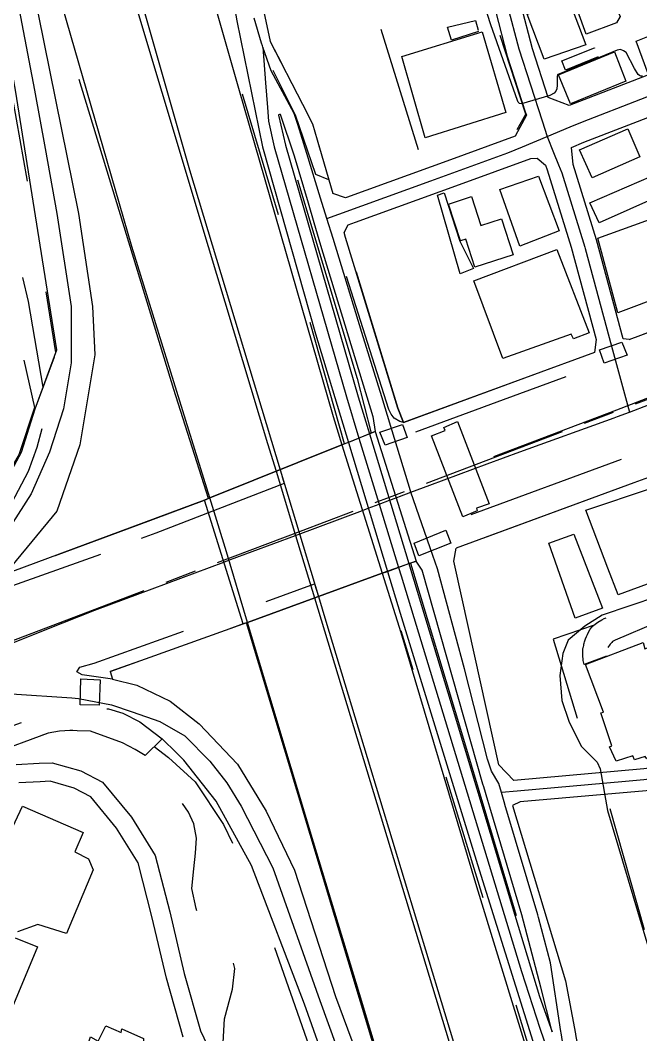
# Model space of a CAD drawing. Header units: millimetres. Extents: x 198785 to 203305, y 542885 to 545889.
# Drawn here: x 201362.6 to 201504, y 545447.5 to 545678.5 of the extents above; entities that cross this region are included whole.
import ezdxf

# ---------------------------------------------------------------- set-up
doc = ezdxf.new("R2010")
doc.units = ezdxf.units.MM
for name, pattern in [('FENCE_25K', [54.3, 28.7, -9.2, -16.4]), ('HIDDEN_BULD_25K', [28.8, 18.4, -10.4]), ('HIDDEN_EMD_25K', [50.97, 33.12, -5.36, 7.13, -5.36]), ('HIDDEN_IN_25K', [56.5, 36.5, -20]), ('HIDDEN_SORO_25K', [40.1, 25.4, -14.7])]:
    doc.linetypes.add(name, pattern=pattern)
for name, color, linetype in [('A0013111', 253, 'Continuous'), ('A0013114', 253, 'Continuous'), ('A0013117', 253, 'Continuous'), ('A0013118', 253, 'Continuous'), ('A0023119', 253, 'Continuous'), ('A0023211', 253, 'Continuous'), ('A0023214', 253, 'Continuous'), ('A0023217', 253, 'Continuous'), ('A0033324', 253, 'Continuous'), ('A0043325', 253, 'Continuous'), ('A0073340', 253, 'Continuous'), ('B0014111', 253, 'Continuous'), ('B0014112', 253, 'Continuous'), ('B0014113', 253, 'Continuous'), ('B0014115', 253, 'Continuous'), ('B0014116', 253, 'Continuous'), ('B0024120', 253, 'Continuous'), ('C0523121', 253, 'Continuous'), ('F0017111', 253, 'Continuous'), ('F0047224', 253, 'Continuous'), ('G0018117', 253, 'Continuous')]:
    doc.layers.add(name, color=color, linetype=linetype)

msp = doc.modelspace()

# ---------------------------------------------------------------- linework, layer by layer
at = {"layer": 'A0013111'}
for points in [[(201298.73, 545535.2), (201341.16, 545552.3), (201339.69, 545556.18), (201350.72, 545561.04), (201353.55, 545563.2), (201362.85, 545580.19), (201365.96, 545590.01), (201370.93, 545603.45), (201361.45, 545662.63), (201349.33, 545729.87), (201342.09, 545777.01), (201336.67, 545819.25), (201332.49, 545863.67), (201331.49, 545885.31)], [(201367.95, 545885.31), (201368.23, 545875.44), (201371.19, 545845.24), (201373.22, 545830.41), (201380.34, 545786.57), (201387.96, 545750.82), (201390.08, 545741.78), (201400.02, 545706.18), (201412.32, 545663.06), (201433.85, 545588.25), (201435.88, 545581.81), (201445.08, 545552.56), (201449.33, 545539.05), (201466.55, 545481.2), (201490.18, 545404.42)], [(201383.09, 545530.18), (201383.58, 545528.44), (201389.16, 545527.1), (201396.75, 545523.41), (201403.32, 545518.29), (201412.09, 545509.1), (201418.63, 545498.39), (201425.03, 545484.95), (201434.43, 545456.13), (201447.32, 545421.37), (201457.08, 545396.13), (201457.93, 545396.39), (201457.93, 545396.74), (201439.86, 545456.78), (201429.41, 545491.3), (201414.37, 545541.39), (201409.55, 545557.46), (201405.75, 545569.75), (201388.02, 545627.01), (201368.46, 545694.58), (201360.52, 545725.47)], [(201360.68, 545709.06), (201365.35, 545686.37), (201375.86, 545634.49), (201379.05, 545613.37), (201379.53, 545602.32), (201376.16, 545581.83), (201370.93, 545566.69), (201360.61, 545554.21)], [(201445.93, 545401.93), (201427.32, 545454.42), (201415.23, 545486.02), (201407.19, 545500.64), (201399.88, 545510), (201398.18, 545511.7), (201394.88, 545514.83), (201391.04, 545511.04), (201388.77, 545512.43), (201385.88, 545513.91), (201378.57, 545516.61), (201375.51, 545516.69), (201374.57, 545516.75), (201373.84, 545516.75), (201372.76, 545516.69), (201371.49, 545516.61), (201368.94, 545516.14), (201355.72, 545511.31)]]:
    msp.add_lwpolyline(points, dxfattribs=at)
at = {"layer": 'A0013114'}
for points in [[(201377.5, 545885.31), (201378.66, 545873.94), (201386.1, 545822.96), (201388.58, 545806.41), (201389.9, 545797.63), (201392.33, 545781.43), (201404.7, 545719.11), (201411.9, 545678.42)], [(201396.2, 545799.13), (201397.29, 545790.42), (201399.99, 545774.65), (201403.52, 545756.85), (201410.3, 545721.46), (201415.73, 545699.99), (201415.2, 545693.51), (201418.3, 545679.38), (201419.55, 545673.69), (201426.88, 545659.43), (201429.2, 545654.93), (201430.73, 545649.48), (201433.79, 545639.05)], [(201421.82, 545657.13), (201425.01, 545647.68), (201428.15, 545636.95), (201429.46, 545632.49), (201430.98, 545627.31), (201442.95, 545588.28), (201443.43, 545584.83), (201442.15, 545584.32), (201437.34, 545582.39), (201435.88, 545581.81), (201405.75, 545569.75), (201404.53, 545569.26), (201360.82, 545552.94)], [(201501.32, 545605.8), (201553.3, 545625.13), (201592.06, 545639.86)], [(201493.43, 545602.89), (201449.92, 545586.93), (201448.64, 545590.19), (201436.72, 545629.04), (201436.39, 545630.18)], [(201596.81, 545608.51), (201564.23, 545596.12), (201510.22, 545576.04), (201508.26, 545575.31), (201502.37, 545573.15), (201461.89, 545558.3)], [(201383.09, 545530.18), (201413.38, 545541.03), (201414.37, 545541.39), (201445.08, 545552.56), (201446.23, 545552.98), (201451.14, 545554.76), (201452.76, 545555.35)]]:
    msp.add_lwpolyline(points, dxfattribs=at)
at = {"layer": 'A0013117'}
for points in [[(201396.2, 545799.13), (201396.85, 545800.13), (201397.39, 545800.29), (201401.2, 545801.23), (201435.24, 545811.93), (201437.31, 545810.61), (201443.72, 545783.36), (201445.34, 545776.88), (201446.69, 545771.47), (201448.59, 545764.98), (201454.13, 545740.93), (201460.42, 545721.01), (201461.74, 545715.59), (201463.52, 545708.27), (201463.58, 545708.03), (201470.84, 545680.69), (201473.52, 545670.37), (201477.66, 545657.67), (201477.95, 545656.9), (201475.35, 545652.11), (201460.6, 545646.73), (201436.93, 545638.2), (201436.72, 545638.12), (201433.79, 545639.05)], [(201533.49, 545720.12), (201532, 545724.21), (201527.74, 545736.01), (201527.63, 545736.31), (201549.99, 545744.61), (201554.12, 545742.94), (201564.35, 545715.25), (201571.78, 545694.5), (201571.23, 545691.41), (201569.22, 545690.61), (201532.13, 545676.28), (201487.63, 545659.11), (201482.91, 545660.93), (201479.28, 545672.05), (201476.65, 545682.21), (201469.4, 545709.5), (201469.47, 545712.04), (201472.08, 545715.45), (201497.81, 545724.57), (201499.05, 545725.06), (201499.09, 545724.96), (201504.38, 545711.08), (201508.47, 545698.28)], [(201501.32, 545605.8), (201499.97, 545605.96), (201493.88, 545628.54), (201488.58, 545645.69), (201488.17, 545649.52), (201491.02, 545650.77), (201535.37, 545667.88), (201572.5, 545682.23), (201575.36, 545683.37), (201576.16, 545683.24), (201576.36, 545682.74), (201587.45, 545653.67), (201591.35, 545644.27), (201592.06, 545639.86)], [(201411.9, 545678.42), (201417.74, 545649.69), (201429.87, 545607.11), (201437.34, 545582.39), (201446.23, 545552.98), (201449.11, 545543.45), (201466.8, 545486.2), (201486.06, 545424.68)], [(201421.82, 545657.13), (201421.44, 545657.01), (201421.45, 545656.95), (201423.01, 545650.11), (201439.59, 545592.74), (201442.15, 545584.32), (201451.14, 545554.76), (201451.29, 545554.26), (201461, 545522.16), (201475.31, 545474.68), (201480.88, 545456.19), (201483.8, 545448.09), (201481.23, 545458.28), (201476.9, 545474.78), (201469.57, 545499.33), (201469.12, 545500.83), (201468.2, 545503.91), (201468.01, 545504.55), (201454.14, 545553.3), (201452.76, 545555.35)], [(201436.39, 545630.18), (201437.28, 545631.94), (201438.98, 545632.56), (201462.64, 545641.09), (201478.94, 545647.03), (201480.34, 545647.09), (201482.28, 545645.5), (201482.67, 545644.47), (201488.11, 545626.88), (201493.8, 545605.81), (201493.43, 545602.89)], [(201596.81, 545608.51), (201601.71, 545607.62), (201603.83, 545586.68), (201605.27, 545577.18), (201606.1, 545572.7), (201600.39, 545567.13), (201589.5, 545560.64), (201586.74, 545558.99), (201577.39, 545553.08), (201572.09, 545549.73), (201564.47, 545546.33), (201556.64, 545538.18), (201554.19, 545532.51), (201553.7, 545530.1), (201530.19, 545513.31), (201526.79, 545510.89), (201524.75, 545510.46), (201523.67, 545510.33), (201504.71, 545508), (201475.06, 545505.39), (201471.6, 545508.96), (201463.28, 545546.78), (201461.4, 545555.31), (201461.89, 545558.3)], [(201510.64, 545459.37), (201523.13, 545467.56), (201525.85, 545468.76), (201540.24, 545475.16), (201541.68, 545476.35), (201542.81, 545478.05), (201543.09, 545479.07), (201543.35, 545482.09), (201543.09, 545484.96), (201542.59, 545487.37), (201542.1, 545488.49), (201541.14, 545489.58), (201531.08, 545500.76), (201526.75, 545505.56), (201505.23, 545503.03), (201476.52, 545500.5), (201474.75, 545499.71), (201486.86, 545459.7), (201489.08, 545447.66), (201489.12, 545447.49), (201492.79, 545427.59)]]:
    msp.add_lwpolyline(points, dxfattribs=at)
at = {"layer": 'A0013118'}
for points in [[(201361.66, 545508.98), (201366.91, 545509.28), (201369.85, 545509.4), (201376.39, 545507.54), (201381.31, 545504.99), (201387.9, 545496.98), (201393.35, 545488.3), (201396.64, 545475.42), (201399.93, 545461.43), (201403.66, 545448.38), (201408.09, 545438.9)], [(201399.72, 545446.9), (201395.87, 545460.37), (201392.57, 545474.42), (201389.45, 545486.63), (201384.5, 545494.53), (201378.62, 545501.66), (201374.83, 545503.63), (201369.35, 545505.19), (201367.12, 545505.09), (201362.25, 545504.81)], [(201361.42, 545469.53), (201366.53, 545467.49), (201356.78, 545444.35), (201360.02, 545443.02)]]:
    msp.add_lwpolyline(points, dxfattribs=at)
at = {"layer": 'A0023119', "linetype": 'HIDDEN_SORO_25K', "flags": 128}
for points in [[(201367.8, 545594.98), (201364.42, 545614.47), (201357.73, 545642.91), (201351.92, 545665.9), (201344.05, 545691.09), (201339.42, 545707.66), (201335.92, 545722.81), (201333.34, 545731.25), (201326, 545744.18), (201321.02, 545752.26), (201320.97, 545752.92), (201321.13, 545754.27), (201322.86, 545758.74), (201324.63, 545762.71), (201324.9, 545766.37), (201315.96, 545879.99), (201315.63, 545885.31)], [(201461.11, 545332.68), (201453.71, 545350.08), (201442.77, 545380.76), (201432.02, 545411.19), (201421.34, 545434.71), (201415.58, 545436.76), (201411.84, 545439.3), (201408.82, 545445.66), (201409.08, 545451.08), (201410.91, 545457.84), (201411.45, 545462.54), (201411.07, 545464.3), (201403.8, 545472.98), (201402.63, 545476.21), (201401.69, 545480.76), (201402.09, 545485.22), (201402.54, 545488.78), (201402.72, 545492.22), (201402.09, 545495.49), (201400.91, 545498.17), (201391.7, 545511.69)]]:
    msp.add_lwpolyline(points, dxfattribs=at)
at = {"layer": 'A0023211'}
for points in [[(201362.99, 545778.99), (201366.46, 545762.53), (201374.3, 545733.89), (201374.49, 545733.18), (201384.29, 545697.42), (201405.36, 545627.01), (201418.95, 545582.15), (201420.87, 545575.8), (201425.29, 545561.21), (201429.62, 545546.94), (201468.41, 545418.94), (201473.43, 545401.32), (201476.14, 545391.82), (201476.54, 545390.4), (201481.48, 545373.08)], [(201356.79, 545709.65), (201365.8, 545662.63), (201368.22, 545649.3), (201370.91, 545634.49), (201374.2, 545613.37), (201374.16, 545600.54), (201372.41, 545590.06), (201369.22, 545580.19), (201365.07, 545570.63), (201359.12, 545561.37)], [(201360.58, 545525.13), (201374.36, 545524.16), (201375.81, 545524.06), (201383.35, 545522.57), (201388.05, 545520.98), (201394.35, 545518.79), (201400.06, 545515.52), (201405.8, 545509.75), (201409.64, 545504.87), (201412.91, 545499.51), (201420.13, 545485.48), (201430.87, 545455.28), (201446.62, 545411.65), (201451.5, 545399.03), (201453.43, 545394.14), (201456.89, 545387.73), (201460.67, 545383.64), (201461.82, 545382.39), (201467.52, 545378.46), (201481.48, 545373.08)]]:
    msp.add_lwpolyline(points, dxfattribs=at)
at = {"layer": 'A0023214'}
for points in [[(201451.6, 545571.01), (201451.24, 545572.14), (201447, 545585.98), (201444.93, 545592.73), (201440.42, 545607.42), (201433.85, 545628.83), (201432.45, 545633.38), (201431.02, 545638.02), (201427.88, 545648.22), (201425.85, 545654.81), (201424.97, 545657.33), (201424.44, 545658.32), (201419.77, 545667.01), (201417.85, 545672.4), (201417.74, 545672.7), (201417.56, 545673.32), (201415.87, 545679.02)], [(201451.6, 545571.01), (201455.91, 545572.61), (201468.96, 545577.47), (201476.45, 545580.2), (201497.9, 545588), (201498.64, 545588.27), (201501.37, 545589.26), (201505.77, 545590.92)], [(201353.35, 545533.78), (201372.24, 545541.27), (201379.57, 545544.18), (201408.96, 545555.13), (201410.12, 545555.56), (201410.51, 545555.71), (201425.29, 545561.21), (201440.57, 545566.9), (201441.88, 545567.38), (201444.35, 545568.31), (201446.75, 545569.2), (201448.2, 545569.74), (201449.02, 545570.05), (201451.6, 545571.01)]]:
    msp.add_lwpolyline(points, dxfattribs=at)
at = {"layer": 'A0023217'}
for points in [[(201464.64, 545715.97), (201465.21, 545713.78), (201466.31, 545709.5), (201466.5, 545708.77), (201473.54, 545682.06), (201476.18, 545672.05), (201481.48, 545655.61), (201482.63, 545652.04)], [(201482.63, 545652.04), (201487.9, 545654.24), (201490.73, 545655.41), (201530.58, 545670.86), (201573.28, 545687.42), (201576.52, 545688.68)], [(201417.85, 545672.4), (201418.48, 545664.3), (201418.92, 545658.67), (201419.17, 545655.52), (201420.43, 545649.69), (201436.9, 545592.74), (201439.76, 545583.36), (201444.28, 545568.53), (201444.35, 545568.31), (201448.75, 545553.89), (201449.34, 545551.96), (201476.81, 545461.85), (201481, 545448.98), (201482.88, 545443.44), (201484.5, 545440.8), (201484.84, 545440.25), (201487.21, 545438.92)], [(201432.45, 545633.38), (201435.16, 545634.36), (201456.13, 545641.96), (201473.66, 545648.31), (201477.04, 545649.72), (201482.63, 545652.04)], [(201482.63, 545652.04), (201484.1, 545648.42), (201485.25, 545645.59), (201486, 545643.76), (201491.22, 545626.88), (201491.31, 545626.56), (201497.31, 545604.32), (201501.37, 545589.26)], [(201472.2, 545502.63), (201471.63, 545504.65), (201469.93, 545507.53), (201469.02, 545510.23), (201463.8, 545530.77), (201457.68, 545553.57), (201456.62, 545556.6), (201451.6, 545571.01)], [(201526.99, 545508.4), (201525.71, 545508.1), (201525.66, 545508.09), (201525.16, 545508.03), (201504.71, 545505.49), (201500.51, 545505.12), (201475.79, 545502.95), (201472.2, 545502.63)], [(201487.21, 545438.92), (201485.83, 545447.92), (201485.79, 545448.17), (201483.39, 545463.86), (201480.68, 545474.17), (201480.52, 545474.78), (201473.02, 545499.91), (201472.99, 545500.01), (201472.2, 545502.63)]]:
    msp.add_lwpolyline(points, dxfattribs=at)
at = {"layer": 'A0033324', "linetype": 'HIDDEN_IN_25K', "flags": 128}
for points in [[(201430.73, 545649.48), (201432.87, 545642.18), (201429.9, 545643.4), (201425.29, 545656.93), (201417.83, 545671.77), (201413.36, 545690.57), (201413.25, 545692.44), (201413.53, 545693.3), (201415.28, 545694.52), (201415.2, 545693.51), (201418.3, 545679.38), (201419.55, 545673.69), (201426.88, 545659.43), (201429.2, 545654.93), (201430.73, 545649.48)], [(201547.04, 545619.6), (201502.37, 545602.99), (201499.97, 545605.96), (201501.32, 545605.8), (201553.3, 545625.13), (201592.06, 545639.86), (201592.25, 545636.73), (201554.35, 545622.32), (201547.04, 545619.6)], [(201449.92, 545586.93), (201449.08, 545587.12), (201447.78, 545587.88), (201447.12, 545588.78), (201446.56, 545589.89), (201435.03, 545626.21), (201434.89, 545626.66), (201436.39, 545630.18), (201436.72, 545629.04), (201448.64, 545590.19), (201449.92, 545586.93)], [(201198.65, 545487.19), (201152.29, 545469.45), (201104.43, 545451.91), (201100.95, 545451.99), (201099.39, 545456.02), (201149.74, 545475.79), (201152.42, 545474.46), (201159.39, 545477.1), (201227.03, 545501.58), (201252.16, 545513.32), (201271.89, 545523.96), (201298.73, 545535.2), (201314.64, 545541.61), (201330.55, 545548.03), (201341.16, 545552.3), (201339.69, 545556.18), (201350.72, 545561.04), (201353.55, 545563.2), (201362.85, 545580.19), (201365.96, 545590.01), (201370.93, 545603.45), (201369.57, 545596.73), (201368.87, 545592.13), (201368.86, 545591.92), (201368.36, 545588.73), (201366.33, 545581.2), (201364.4, 545575.75), (201360.6, 545568.55), (201355.54, 545561.53), (201350.81, 545555.89), (201344.87, 545551.44), (201338.78, 545548.14), (201329.8, 545544.02), (201315.67, 545538.31), (201282.97, 545526.32), (201274.42, 545522.03), (201268.81, 545518.31), (201260.86, 545513.15), (201249.78, 545506.89), (201249.07, 545506.49), (201232.36, 545499.48), (201198.65, 545487.19)], [(201449.92, 545586.93), (201493.43, 545602.89), (201493.39, 545599.68), (201472.6, 545592.05), (201451.71, 545584.39), (201449.92, 545586.93)], [(201502.37, 545573.15), (201460.13, 545557.65), (201460.81, 545564.29), (201504.05, 545580.16), (201506.18, 545580.94), (201547.11, 545596.15), (201548.59, 545595.96), (201550.52, 545591.02), (201510.22, 545576.04), (201508.26, 545575.31), (201502.37, 545573.15)], [(201380.87, 545556.88), (201358.48, 545548.86), (201350.92, 545546.04), (201350.75, 545546.29), (201360.61, 545554.21), (201360.82, 545552.94), (201389.05, 545563.48), (201404.53, 545569.26), (201405.75, 545569.75), (201421.77, 545576.16), (201422.72, 545573.05), (201393.43, 545561.73), (201380.87, 545556.88)], [(201383.09, 545530.18), (201383.58, 545528.44), (201376.65, 545529.41), (201375.44, 545530.1), (201376.15, 545531.16), (201379.44, 545532.06), (201410.64, 545543.23), (201410.91, 545543.33), (201412.35, 545543.85), (201429.65, 545550.14), (201430.52, 545547.26), (201414.37, 545541.39), (201413.38, 545541.03), (201398.23, 545535.61), (201383.09, 545530.18)], [(201389.85, 545518.7), (201394.88, 545514.83), (201391.04, 545511.04), (201388.77, 545512.43), (201385.88, 545513.91), (201378.57, 545516.61), (201375.51, 545516.69), (201374.57, 545516.75), (201373.84, 545516.75), (201372.76, 545516.69), (201371.49, 545516.61), (201368.94, 545516.14), (201355.72, 545511.31), (201329.93, 545501.88), (201288.67, 545485.24), (201217.05, 545459.53), (201169.6, 545441.84), (201147.11, 545433.42), (201115.73, 545421.05), (201104.02, 545416.43), (201057.8, 545398.2), (201025.8, 545385.59), (201020.62, 545383.54), (200971.58, 545366.58), (200912.51, 545344.07), (200857.69, 545320.69), (200842.64, 545287.82), (200856.98, 545246.91), (200872.82, 545210.35), (200890.41, 545216.36), (200895.67, 545219.44), (200898.59, 545219.65), (200899.08, 545218.05), (200899.19, 545216.32), (200898.68, 545214.57), (200898.08, 545213.43), (200877.13, 545206.23), (200875.62, 545206.14), (200873.84, 545206.13), (200872.59, 545206.4), (200866.92, 545210.03), (200849.6, 545250.99), (200830.29, 545296.09), (200830.15, 545297.17), (200830.21, 545297.85), (200839.69, 545320.6), (200840.46, 545321.3), (200841.37, 545321.98), (200907.77, 545348.14), (201000.86, 545382.11), (201039.3, 545396.82), (201059.95, 545404.72), (201065.21, 545406.62), (201074.21, 545410.02), (201132.38, 545431.95), (201139.23, 545434.64), (201213.3, 545464.01), (201249.28, 545477.08), (201291.65, 545493.13), (201300.11, 545495.08), (201352.16, 545514.7), (201368.5, 545520.6), (201372.38, 545521.59), (201374.96, 545522.01), (201379.07, 545522.15), (201382.69, 545521.67), (201385.98, 545520.68), (201389.85, 545518.7)]]:
    msp.add_lwpolyline(points, dxfattribs=at)
at = {"layer": 'A0043325'}
for points in [[(201500.87, 545602.27), (201495.61, 545600.43), (201494.55, 545603.49), (201499.69, 545605.24), (201500.87, 545602.27)], [(201450.74, 545583.46), (201445.7, 545581.76), (201444.48, 545584.73), (201449.64, 545586.44), (201450.74, 545583.46)], [(201466.73, 545566.76), (201463.41, 545565.43), (201456.3, 545583.87), (201459.43, 545585.12), (201459.1, 545585.8), (201462.19, 545587.14), (201469.46, 545568.42), (201466.51, 545567.39), (201466.73, 545566.76)], [(201460.66, 545559.4), (201453.38, 545556.54), (201452.31, 545559.43), (201459.56, 545562.4), (201460.66, 545559.4)], [(201380.8, 545528.32), (201380.53, 545522.53), (201376.22, 545522.62), (201376.37, 545528.52), (201380.8, 545528.32)]]:
    msp.add_lwpolyline(points, dxfattribs=at)
at = {"layer": 'A0073340'}
msp.add_lwpolyline([(201452.76, 545555.35), (201445.08, 545552.56), (201414.37, 545541.39), (201413.38, 545541.03), (201404.53, 545569.26), (201405.75, 545569.75), (201435.88, 545581.81), (201443.43, 545584.83), (201452.76, 545555.35)], dxfattribs=at)
at = {"layer": 'B0014111'}
for points in [[(201491.48, 545672.91), (201481.99, 545669.64), (201478.12, 545679.92), (201487.52, 545683.38), (201491.48, 545672.91)], [(201517.09, 545670.55), (201505.65, 545666.36), (201502.94, 545673.75), (201514.32, 545678.31), (201517.09, 545670.55)], [(201473.21, 545657.53), (201454.85, 545651.75), (201449.51, 545670.28), (201467.84, 545675.91), (201473.21, 545657.53)], [(201500.55, 545664.64), (201487.94, 545659.52), (201485.2, 545666.14), (201498, 545671.31), (201500.55, 545664.64)], [(201503.79, 545647.41), (201492.88, 545642.64), (201489.98, 545649.04), (201501.02, 545653.82), (201503.79, 545647.41)], [(201485.35, 545630.55), (201476.45, 545627.08), (201471.84, 545640.02), (201480.65, 545643.04), (201485.35, 545630.55)], [(201507.87, 545633.8), (201509.33, 545630.09), (201512.44, 545631.47), (201513.81, 545627.24), (201515.53, 545627.87), (201519.56, 545619.71), (201498.76, 545611.93), (201494.2, 545628.92), (201507.87, 545633.8)], [(201492.25, 545607.36), (201488.66, 545605.96), (201488.15, 545607.01), (201472.53, 545601.49), (201465.91, 545619.19), (201484.86, 545626.31), (201492.25, 545607.36)], [(201513.51, 545553.04), (201498.8, 545547.63), (201496.47, 545553.73), (201491.44, 545566.91), (201506.44, 545571.98), (201513.51, 545553.04)], [(201495.24, 545544.63), (201489.06, 545542.37), (201482.99, 545559.43), (201488.71, 545561.46), (201495.24, 545544.63)]]:
    msp.add_lwpolyline(points, dxfattribs=at)
at = {"layer": 'B0014112'}
for points in [[(201498.46, 545677.97), (201491.56, 545675.4), (201487.72, 545685.9), (201497.78, 545689.62), (201500.32, 545682.49), (201498.25, 545681.61), (201499.25, 545679.39), (201498.46, 545677.97)], [(201465.84, 545622.01), (201462.84, 545620.78), (201457.65, 545638.7), (201459.14, 545639.25), (201462.76, 545628.22), (201465.84, 545622.01)], [(201465.42, 545638.36), (201467.54, 545631.81), (201472.23, 545633.33), (201474.9, 545625.09), (201466.16, 545622.27), (201464.08, 545628.69), (201462.87, 545628.3), (201460.17, 545636.66), (201465.42, 545638.36)]]:
    msp.add_lwpolyline(points, dxfattribs=at)
at = {"layer": 'B0014113'}
msp.add_lwpolyline([(201508.46, 545638.59), (201494.51, 545632.39), (201492.37, 545636.93), (201506.4, 545643), (201508.46, 545638.59)], dxfattribs=at)
at = {"layer": 'B0014115'}
for points in [[(201504.54, 545536.79), (201504.87, 545535.38), (201506.49, 545535.93), (201507.87, 545532.26), (201512.26, 545533.62), (201512.81, 545531.29), (201514.41, 545531.9), (201518.49, 545519.25), (201508.03, 545515.87), (201509.54, 545511.86), (201505.37, 545510.32), (201505.01, 545510.85), (201502.58, 545510.04), (201502.15, 545511.01), (201498.38, 545509.77), (201496.84, 545513.07), (201497.38, 545513.23), (201494.9, 545520.79), (201495.45, 545520.97), (201491.37, 545531.78), (201504.54, 545536.79)], [(201359.19, 545491.28), (201363.07, 545499.49), (201376.87, 545493.54), (201374.99, 545489.11), (201378.1, 545487.56)], [(201378.1, 545487.56), (201379.22, 545485.03), (201373.11, 545470.5), (201366.58, 545472.54), (201361.92, 545470.91)], [(201382.05, 545449.51), (201385.58, 545447.98), (201385.72, 545448.79), (201390.64, 545446.61), (201390.64, 545445.83), (201395.64, 545443.63), (201396.54, 545441.36), (201385.76, 545418.17), (201382.59, 545416.91), (201378.04, 545419.54), (201377.69, 545418.28), (201372.83, 545420.38), (201373.49, 545421.89), (201355.97, 545429.35), (201354.97, 545431.24), (201359.53, 545440.96), (201360.75, 545444.47), (201364.59, 545442.57), (201365.92, 545444.78), (201376.27, 545439.96), (201378.54, 545447), (201380.31, 545445.98), (201382.05, 545449.51)]]:
    msp.add_lwpolyline(points, dxfattribs=at)
at = {"layer": 'B0014116', "linetype": 'HIDDEN_BULD_25K', "flags": 128}
for points in [[(201466.99, 545675.98), (201460.84, 545674.02), (201459.91, 545676.95), (201466.3, 545678.48), (201466.99, 545675.98)], [(201494.3, 545670.2), (201486.85, 545667.16), (201485.98, 545669.31), (201493.44, 545672.23), (201494.3, 545670.2)], [(201496.16, 545533.66), (201491.11, 545531.76), (201490.91, 545532.38), (201490.85, 545532.72), (201490.85, 545533.12), (201490.81, 545533.56), (201490.77, 545533.87), (201490.76, 545534.17), (201490.76, 545534.46), (201490.76, 545534.87), (201490.78, 545535.1), (201490.8, 545535.3), (201490.88, 545535.63), (201490.9, 545535.83), (201490.97, 545536.15), (201491.03, 545536.42), (201491.11, 545536.62), (201491.19, 545536.95), (201491.38, 545537.63), (201491.61, 545538.15), (201491.8, 545538.59), (201492.13, 545539.32), (201492.47, 545539.87), (201492.83, 545540.29), (201493.24, 545540.7), (201493.56, 545540.99), (201494.19, 545541.42), (201495.07, 545541.93), (201495.63, 545542.24), (201506.07, 545546.39), (201507.79, 545541.46), (201498.12, 545537.34), (201497.84, 545537.2), (201497.57, 545537.03), (201497.37, 545536.81), (201497.03, 545536.43), (201496.86, 545536.22), (201496.63, 545535.91), (201496.49, 545535.66), (201496.32, 545535.31), (201496.22, 545535.07), (201496.1, 545534.84), (201496.02, 545534.64), (201496.05, 545534.43), (201496.07, 545534.18), (201496.14, 545533.79), (201496.16, 545533.66)]]:
    msp.add_lwpolyline(points, dxfattribs=at)
at = {"layer": 'B0024120', "linetype": 'FENCE_25K', "flags": 128}
for points in [[(201330.47, 545885.31), (201331.46, 545865.35), (201337.34, 545808.97), (201344.44, 545755.73), (201356.4, 545685.33), (201365.46, 545634.58), (201370.63, 545602.86)], [(201436.49, 545582.06), (201424.57, 545623.78), (201407.52, 545680.76), (201388.48, 545750.09), (201381.09, 545786.92), (201376.12, 545814.81), (201371.58, 545844.13), (201368.66, 545875.94), (201368.34, 545885.31)], [(201463.27, 545709.28), (201436.77, 545702.15), (201453.99, 545646.72), (201475.34, 545652.85), (201477.77, 545657.15), (201471.93, 545675.07)], [(201327.32, 545589.09), (201360.88, 545601.54), (201360.54, 545602.58), (201362.48, 545603.2), (201363.39, 545601.11)], [(201363.4, 545601.11), (201365.82, 545590.36), (201362.22, 545579.53), (201352.68, 545563.27), (201349.83, 545561.07), (201339.5, 545556.42), (201339.2, 545556.29)], [(201493.33, 545540.78), (201483.99, 545537.58), (201493.19, 545507.43), (201514.15, 545509.76)], [(201499.58, 545374.74), (201488, 545413.68), (201449.36, 545539.43)], [(201393.11, 545513.08), (201396.38, 545510.61), (201402.4, 545505.05), (201408.92, 545495.37), (201416.18, 545479.59), (201427.78, 545446.5), (201445.04, 545400.98), (201464.72, 545343.33), (201465.99, 545339.6)], [(201542.15, 545481.62), (201542.48, 545479.09), (201540.28, 545475.33), (201523.07, 545468.19), (201509.7, 545460.12), (201507.96, 545460.38), (201496.48, 545500.86), (201513.45, 545502.72)]]:
    msp.add_lwpolyline(points, dxfattribs=at)
at = {"layer": 'C0523121'}
for points in [[(201361.58, 545804.58), (201365.38, 545782.83), (201368.24, 545766.41), (201376.04, 545734.76), (201376.2, 545734.12), (201380.13, 545718.19), (201401.1, 545644.47), (201421.77, 545576.16), (201430.52, 545547.26), (201432.22, 545541.65), (201438.83, 545519.84), (201461.29, 545445.74), (201478.16, 545389.85), (201483.05, 545373.64), (201486.76, 545361.33), (201487.88, 545357.65), (201494.62, 545335.31), (201497.67, 545325.2), (201498.91, 545321.09), (201499.36, 545319.61), (201544.5, 545160.64), (201579.05, 545039.17), (201611.75, 544934.64)], [(201470.5, 545579.18), (201498.5, 545589.82), (201513.23, 545595.53), (201542.06, 545606.54), (201566.1, 545615.64), (201584.04, 545622.38), (201601.57, 545629.1), (201620.62, 545636.25), (201638.4, 545642.98), (201656.53, 545649.85), (201671.83, 545655.49), (201685.39, 545660.68), (201693.76, 545664.62), (201700.11, 545667.98), (201706.94, 545670.8), (201713.21, 545673.2)]]:
    msp.add_lwpolyline(points, dxfattribs=at)
at = {"layer": 'F0017111'}
for points, elevation in [([(201504.34, 545665.83), (201503.96, 545665.84), (201503.66, 545665.94), (201503.39, 545666.17), (201502.57, 545667.55), (201500.66, 545671.17), (201500.01, 545671.61), (201499.37, 545671.85), (201498.59, 545671.7), (201486.07, 545666.55), (201485.11, 545666.18), (201485, 545666.07), (201484.93, 545665.78), (201484.96, 545663.75), (201484.86, 545662.93), (201484.61, 545662.35), (201484.22, 545661.93), (201483.26, 545661.4), (201476.76, 545659.47), (201476.37, 545659.59), (201476.06, 545659.91), (201475.88, 545660.24), (201469.77, 545677.49), (201468.33, 545681.96)], 20), ([(201507.77, 545547.26), (201495.15, 545543.02), (201491.24, 545540.53), (201487.42, 545537.35), (201486.18, 545534.29), (201485.56, 545529.26), (201486.01, 545523.61), (201487.58, 545518.89), (201490.39, 545513.19), (201494.04, 545509.57), (201494.7, 545507.99), (201496.4, 545498.55), (201507.96, 545459.84)], 30)]:
    msp.add_lwpolyline(points, dxfattribs=dict(at, elevation=elevation))
at = {"layer": 'F0047224'}
for points in [[(201405.46, 545569.63), (201397.56, 545594.4), (201376.01, 545665.03)], [(201425.77, 545642.18), (201439.32, 545596.92), (201442.53, 545584.47)], [(201451.48, 545554.89), (201463.56, 545514.79), (201475.58, 545474.58)], [(201448.74, 545426.14), (201414.13, 545541.3)]]:
    msp.add_lwpolyline(points, dxfattribs=at)
at = {"layer": 'G0018117', "linetype": 'HIDDEN_EMD_25K', "flags": 128}
msp.add_lwpolyline([(200000, 545324.47), (200013.4, 545290.54), (200011.58, 545288.32), (200102.06, 545059.28), (200792.91, 545321.56), (201296.44, 545512.81), (201426.42, 545562.18), (201446.73, 545569.89), (201862.14, 545727.6), (201885.51, 545736.47)], dxfattribs=at)

doc.saveas('drawing.dxf')
